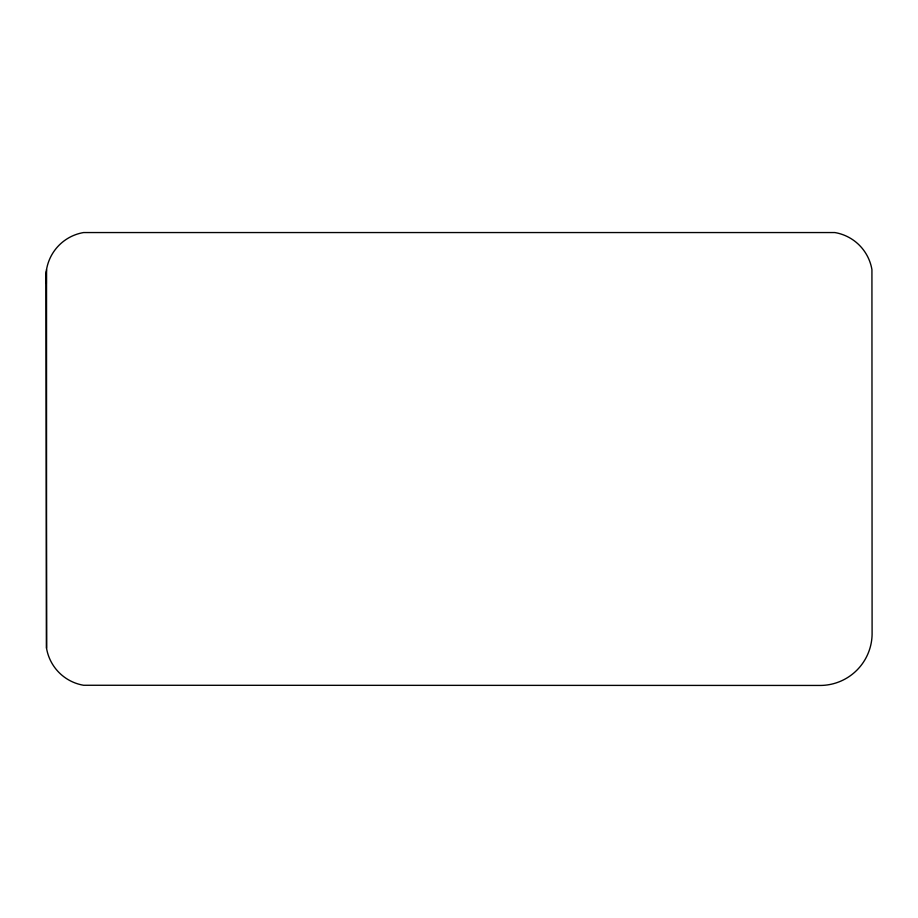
<?xml version="1.0" encoding="UTF-8"?>
<svg xmlns="http://www.w3.org/2000/svg" width="918" height="918" viewBox="0 0 918 918"><rect width="100%" height="100%" fill="white"/><g stroke="black" fill="none" stroke-linecap="round" stroke-linejoin="round"><path stroke-width="1.38" d="M46.531 269.617L45.9 276.57L46.531 648.211A45.211 45.211 0 0 0 83.584 685.264L820.944 685.448A52.062 52.062 0 0 0 872.1 634.292L871.928 269.617A45.211 45.211 0 0 0 834.864 232.552L83.584 232.552A45.211 45.211 0 0 0 46.531 269.617L46.531 648.211M46.348 271.567L46.348 283.536"/></g></svg>
